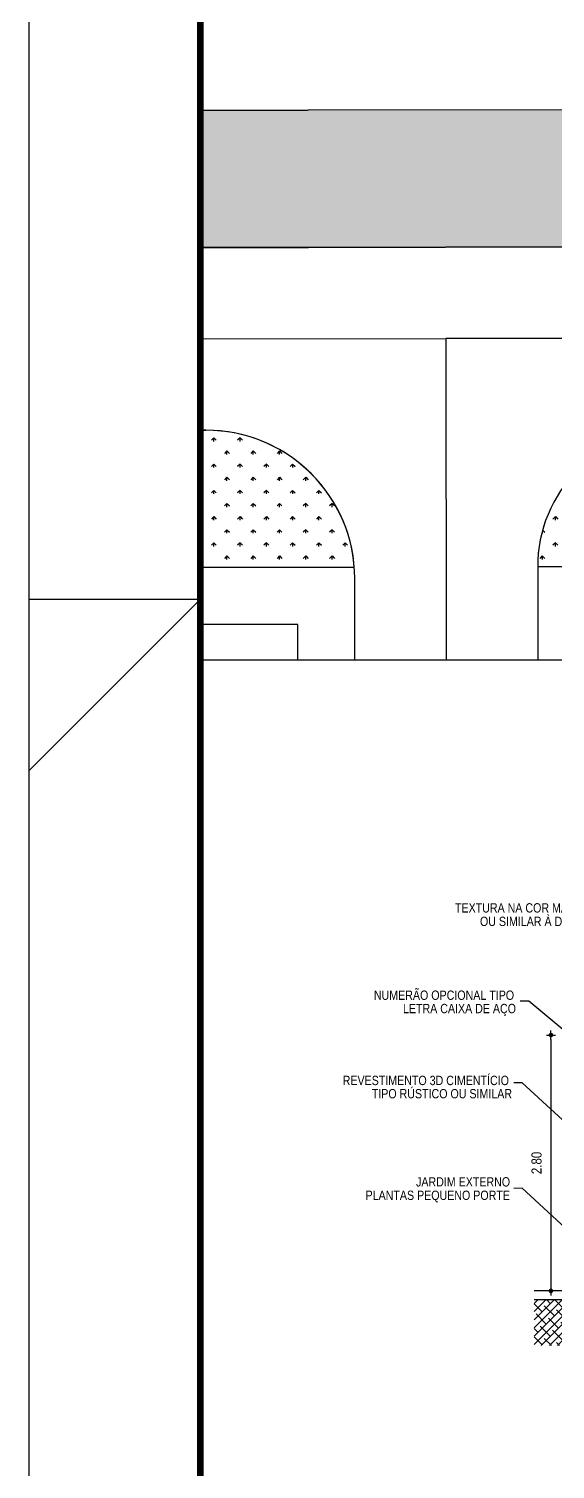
# Model space of a CAD drawing. Header units: millimetres. Extents: x 0 to 5100, y -1 to 1869.
# Drawn here: x 4762.69 to 4768.44, y 974.81 to 990.58 of the extents above; entities that cross this region are included whole.
import ezdxf
from ezdxf.enums import TextEntityAlignment as Align

# ---------------------------------------------------------------- set-up
doc = ezdxf.new("R2010")
doc.units = ezdxf.units.MM
doc.header["$LTSCALE"] = 20
doc.linetypes.add('CONTINUO', pattern=[0])
doc.linetypes.add('DASHDOT', pattern=[1, 0.5, -0.25, 0, -0.25])
for name, color, linetype in [('Bra-Rua Calçadas', 1, 'Continuous'), ('Calçada', 1, 'Continuous'), ('COTA', 7, 'Continuous'), ('E-hatch', 8, 'Continuous'), ('EIXO DAS VIAS', 252, 'DASHDOT'), ('LAYER1', 2, 'Continuous'), ('Lotes', 2, 'Continuous'), ('Área Verde Alameda etc.', 92, 'Continuous')]:
    doc.layers.add(name, color=color, linetype=linetype)
doc.layers.add('E-Cta-W', color=7, linetype='Continuous', lineweight=20)
doc.styles.add('F2', font='ARIALN.TTF')
doc.styles.get("Standard").update_dxf_attribs({"font": 'arial.ttf'})
doc.dimstyles.new('ARQUITETURA', dxfattribs={"dimtxt": 0.11, "dimasz": 0.05, "dimexe": 0.1, "dimexo": 0, "dimgap": 0.1, "dimtad": 1, "dimzin": 5, "dimdsep": 46, "dimtxsty": 'F2', "dimblk": 'COTA', "dimcen": 0, "dimse1": 1, "dimse2": 1, "dimadec": 0, "dimazin": 0, "dimtfac": 2, "dimtix": 1, "dimtmove": 2, "dimatfit": 3, "dimldrblk": 'COTA', "dimfxl": 1, "dimtolj": 1, "dimtzin": 5, "dimarcsym": 0})
doc.dimstyles.get("Standard").update_dxf_attribs({"dimtxt": 0.18, "dimasz": 0.18, "dimexe": 0.18, "dimexo": 0.0625, "dimgap": 0.09, "dimtad": 0, "dimtih": 1, "dimtoh": 1, "dimdec": 4, "dimzin": 0, "dimdsep": 46, "dimtxsty": 'Standard', "dimcen": 0.09, "dimadec": 0, "dimazin": 0, "dimtfac": 1, "dimtdec": 4, "dimtofl": 0, "dimtmove": 0, "dimatfit": 3, "dimfxl": 1, "dimtolj": 1, "dimtzin": 0, "dimarcsym": 0})
pattern_1 = [(270, (0, 0), (0.143684, -0.143684), [0.0381, -0.249268]), (225, (0, 0), (0.143684098, -0.143684098), [0.0381, -0.1651]), (315, (0, 0), (0.143684098, 0.143684098), [0.0381, -0.1651])]

# ---------------------------------------------------------------- blocks, each defined once
blk = doc.blocks.new('PRANCHA')
at = {"color": 7}
for q in [(0, 27.2), (0, 29.7)]:
    blk.add_line((2.5, 29.7), q, dxfattribs=at)
blk.add_lwpolyline([(0, 0), (84.1, 0), (84.1, 59.4), (0, 59.4)], close=True, dxfattribs=at)
at = {"color": 1, "const_width": 0.1}
blk.add_lwpolyline([(2.5, 58.4), (83.1, 58.4), (83.1, 1), (2.5, 1)], close=True, dxfattribs=at)
blk = doc.blocks.new('COTA')
at = {"layer": 'COTA'}
for p, q in [((-1, 0), (1, 0)), ((0, 1), (0, -1))]:
    blk.add_line(p, q, dxfattribs=at)
at = {"layer": 'COTA', "const_width": 0.5}
blk.add_lwpolyline([(-0.25, 0, 1), (0.25, 0, 1)], format="xyb", close=True, dxfattribs=at)
blk = doc.blocks.new('*D463')
at = {"color": 0, "lineweight": -2}
blk.add_line((4768.395, 979.517), (4768.395, 976.817), dxfattribs=at)
at = {"color": 0, "lineweight": -2, "xscale": 0.05, "yscale": 0.05, "zscale": 0.05}
for p, rotation in [((4768.395, 979.567), 90), ((4768.395, 976.767), 270)]:
    blk.add_blockref('COTA', p, dxfattribs=dict(at, rotation=rotation))
at = {"color": 0, "insert": (4768.238, 978.167), "char_height": 0.11, "attachment_point": 5, "rotation": 90, "style": 'F2'}
blk.add_mtext('\\A1;2.80', dxfattribs=at)

msp = doc.modelspace()

# ---------------------------------------------------------------- hatches: boundary and pattern name
at = {"layer": 'E-hatch'}
h = msp.add_hatch(dxfattribs=at)
h.set_pattern_fill('GRASS,_O', color=8, scale=0.008, angle=180)
h.set_pattern_definition(pattern_1)
h.paths.add_polyline_path([(4764.561, 989.688), (4764.561, 988.187), (4765.744, 988.188), (4768.744, 988.193), (4779.532, 988.21), (4779.532, 989.71), (4768.741, 989.693), (4765.742, 989.689)])
h = msp.add_hatch(dxfattribs=at)
h.set_pattern_fill('GRASS,_O', color=8, scale=0.008, angle=180)
h.set_pattern_definition(pattern_1)
edge = h.paths.add_edge_path()
edge.add_line((4779.532, 984.71), (4779.532, 986.21))
edge.add_line((4779.532, 986.21), (4769.747, 986.194))
edge.add_arc((4769.75, 984.694), 1.5, 90.0936, 180.0936)
edge.add_line((4768.25, 984.692), (4779.532, 984.71))
h = msp.add_hatch(dxfattribs=at)
h.set_pattern_fill('GRASS,_O', color=8, scale=0.008, angle=180)
h.set_pattern_definition(pattern_1)
edge = h.paths.add_edge_path()
edge.add_line((4764.561, 986.187), (4764.561, 984.687))
edge.add_line((4764.561, 984.687), (4764.75, 984.687))
edge.add_line((4764.75, 984.687), (4766.245, 984.689))
edge.add_arc((4764.625, 984.562), 1.625, 4.4811, 90.0694)
edge.add_line((4764.623, 986.187), (4764.561, 986.187))
h = msp.add_hatch(dxfattribs=at)
h.set_pattern_fill('ANSI38', color=256, scale=0.02, style=0)
h.set_pattern_definition([(45, (-86.42701, 23.91125), (-0.0449012806, 0.0449012806), []), (135, (-86.42701, 23.91125), (-0.1347038418, 0.0449012806), [0.15875, -0.09525])])
h.paths.add_polyline_path([(4768.213, 976.667), (4776.973, 976.667), (4776.95, 976.167), (4768.213, 976.167)])

# ---------------------------------------------------------------- linework, layer by layer
at = {"color": 1}
msp.add_line((4776.973, 976.767), (4768.213, 976.767), dxfattribs=at)
at = {"color": 7}
msp.add_line((4776.973, 976.667), (4768.213, 976.667), dxfattribs=at)
at = {"color": 1}
msp.add_lwpolyline([(4764.561, 1005.858), (4779.532, 1005.858), (4779.532, 983.67), (4764.561, 983.67)], close=True, dxfattribs=at)
msp.add_lwpolyline([(4764.561, 1005.858), (4779.532, 1005.858), (4779.532, 983.67), (4764.561, 983.67)], close=True, dxfattribs=at)
at = {"layer": 'Bra-Rua Calçadas', "color": 8}
for points in [[(4779.532, 989.71), (4768.741, 989.693), (4765.742, 989.689), (4764.561, 989.688)], [(4764.561, 989.688), (4765.742, 989.689)], [(4768.741, 989.693), (4765.742, 989.689)], [(4764.561, 988.187), (4765.744, 988.188), (4768.744, 988.193), (4779.532, 988.21)], [(4765.744, 988.188), (4764.561, 988.187)], [(4768.744, 988.193), (4765.744, 988.188)]]:
    msp.add_lwpolyline(points, dxfattribs=at)
at = {"layer": 'Bra-Rua Calçadas', "color": 7}
for points in [[(4779.532, 986.21), (4769.747, 986.194, 0.414214), (4768.25, 984.692), (4779.532, 984.71)], [(4764.561, 984.687), (4764.75, 984.687), (4766.245, 984.689, 0.391837), (4764.623, 986.187), (4764.561, 986.187)]]:
    msp.add_lwpolyline(points, format="xyb", dxfattribs=at)
at = {"layer": 'Calçada', "color": 8, "lineweight": -3}
for p, q in [((4764.561, 986.187), (4764.623, 986.187)), ((4764.561, 984.687), (4764.75, 984.687))]:
    msp.add_line(p, q, dxfattribs=at)
at = {"layer": 'Calçada', "color": 7, "lineweight": -3}
for p, q in [((4768.25, 984.692), (4768.251, 983.67)), ((4766.251, 983.67), (4766.25, 984.565)), ((4766.251, 983.67), (4766.25, 984.565))]:
    msp.add_line(p, q, dxfattribs=at)
at = {"layer": 'Calçada', "color": 8, "lineweight": -3}
for points in [[(4764.561, 984.687), (4766.245, 984.689)], [(4779.532, 984.71), (4768.25, 984.692)]]:
    msp.add_lwpolyline(points, dxfattribs=at)
msp.add_arc((4769.75, 984.694), 1.5, 90.0936, 180.0936, dxfattribs=at)
msp.add_arc((4769.75, 984.694), 1.5, 90.0936, 180.0936, dxfattribs=at)
at = {"layer": 'Calçada', "color": 7, "lineweight": -3}
msp.add_arc((4764.625, 984.562), 1.625, 0.0936, 90.0694, dxfattribs=at)
at = {"layer": 'EIXO DAS VIAS', "color": 8, "ltscale": 10}
for p, q in [((4764.561, 987.187, 12.963), (4767.245, 987.19, 12.963)), ((4767.245, 987.19, 25.927), (4767.251, 983.67, 25.927))]:
    msp.add_line(p, q, dxfattribs=at)
at = {"layer": 'EIXO DAS VIAS', "color": 8, "ltscale": 10, "elevation": 25.927}
msp.add_lwpolyline([(4779.532, 987.21), (4767.245, 987.19)], dxfattribs=at)
at = {"layer": 'Lotes', "color": 6}
for p, q in [((4765.626, 984.062), (4764.561, 984.061)), ((4765.626, 984.062), (4764.561, 984.061)), ((4765.626, 984.062), (4764.561, 984.061)), ((4765.626, 983.67), (4765.626, 984.062)), ((4765.626, 983.67), (4765.626, 984.062)), ((4765.626, 983.67), (4765.626, 984.062)), ((4765.626, 983.67), (4765.626, 984.062)), ((4765.626, 983.67), (4765.626, 984.062)), ((4765.626, 983.67), (4765.626, 984.062))]:
    msp.add_line(p, q, dxfattribs=at)
at = {"layer": 'Lotes', "color": 6, "linetype": 'CONTINUO', "lineweight": -3}
msp.add_line((4765.626, 984.062), (4764.561, 984.061), dxfattribs=at)
at = {"layer": 'Lotes', "color": 6, "lineweight": -3}
msp.add_line((4765.626, 984.062), (4764.561, 984.061), dxfattribs=at)
msp.add_line((4765.626, 984.062), (4764.561, 984.061), dxfattribs=at)
at = {"layer": 'Área Verde Alameda etc.', "color": 8}
for points in [[(4779.532, 989.71), (4768.741, 989.693), (4765.742, 989.689), (4764.561, 989.688)], [(4764.561, 989.688), (4765.742, 989.689)], [(4768.741, 989.693), (4765.742, 989.689)], [(4764.561, 988.187), (4765.744, 988.188), (4768.744, 988.193), (4779.532, 988.21)], [(4765.744, 988.188), (4764.561, 988.187)], [(4768.744, 988.193), (4765.744, 988.188)]]:
    msp.add_lwpolyline(points, dxfattribs=at)
for points in [[(4779.532, 986.21), (4769.747, 986.194, 0.414214), (4768.25, 984.692), (4779.532, 984.71)], [(4764.561, 984.687), (4764.75, 984.687), (4766.245, 984.689, 0.391837), (4764.623, 986.187), (4764.561, 986.187)]]:
    msp.add_lwpolyline(points, format="xyb", dxfattribs=at)

# ---------------------------------------------------------------- block references
at = {"xscale": 0.75, "yscale": 0.75, "zscale": 0.75}
msp.add_blockref('PRANCHA', (4762.686, 962.058), dxfattribs=at)

# ---------------------------------------------------------------- texts
at = {"layer": 'LAYER1', "color": 7, "linetype": 'Continuous', "style": 'F2'}
for s, p in [('TEXTURA NA COR MARFIM', (4767.346, 981.01)), ('OU SIMILAR À DEFINIR', (4767.619, 980.862)), ('NUMERÃO OPCIONAL TIPO', (4766.459, 980.054)), ('LETRA CAIXA DE AÇO', (4766.777, 979.908)), ('REVESTIMENTO 3D CIMENTÍCIO', (4766.118, 979.121)), ('TIPO RÚSTICO OU SIMILAR', (4766.436, 978.976)), ('JARDIM EXTERNO', (4766.92, 978.011)), ('PLANTAS PEQUENO PORTE', (4766.368, 977.864))]:
    msp.add_text(s, height=0.10166, dxfattribs=at).set_placement(p, align=Align.TOP_LEFT)

# ---------------------------------------------------------------- dimensions: what is measured, and where the dimension line sits
at = {"color": 4}
dim = msp.add_linear_dim(base=(4768.395, 976.767), p1=(4768.791, 979.567), p2=(4768.791, 976.767), angle=90, dimstyle='ARQUITETURA', override={"dimfxl": 0.06, "dimfxlon": 1}, dxfattribs=at)
dim.commit()
dim.dimension.update_dxf_attribs({"geometry": '*D463', "text_midpoint": (4768.238, 978.167)})

# ---------------------------------------------------------------- leaders
at = {"layer": 'E-Cta-W', "color": 7}
for points in [[(4769.428, 978.875), (4768.152, 979.939), (4768.059, 979.937)], [(4769.256, 977.959), (4768.081, 979.045), (4767.988, 979.043)], [(4769.256, 976.803), (4768.081, 977.89), (4767.988, 977.888)]]:
    msp.add_leader(points, dimstyle='Standard', dxfattribs=at)

doc.saveas('drawing.dxf')
